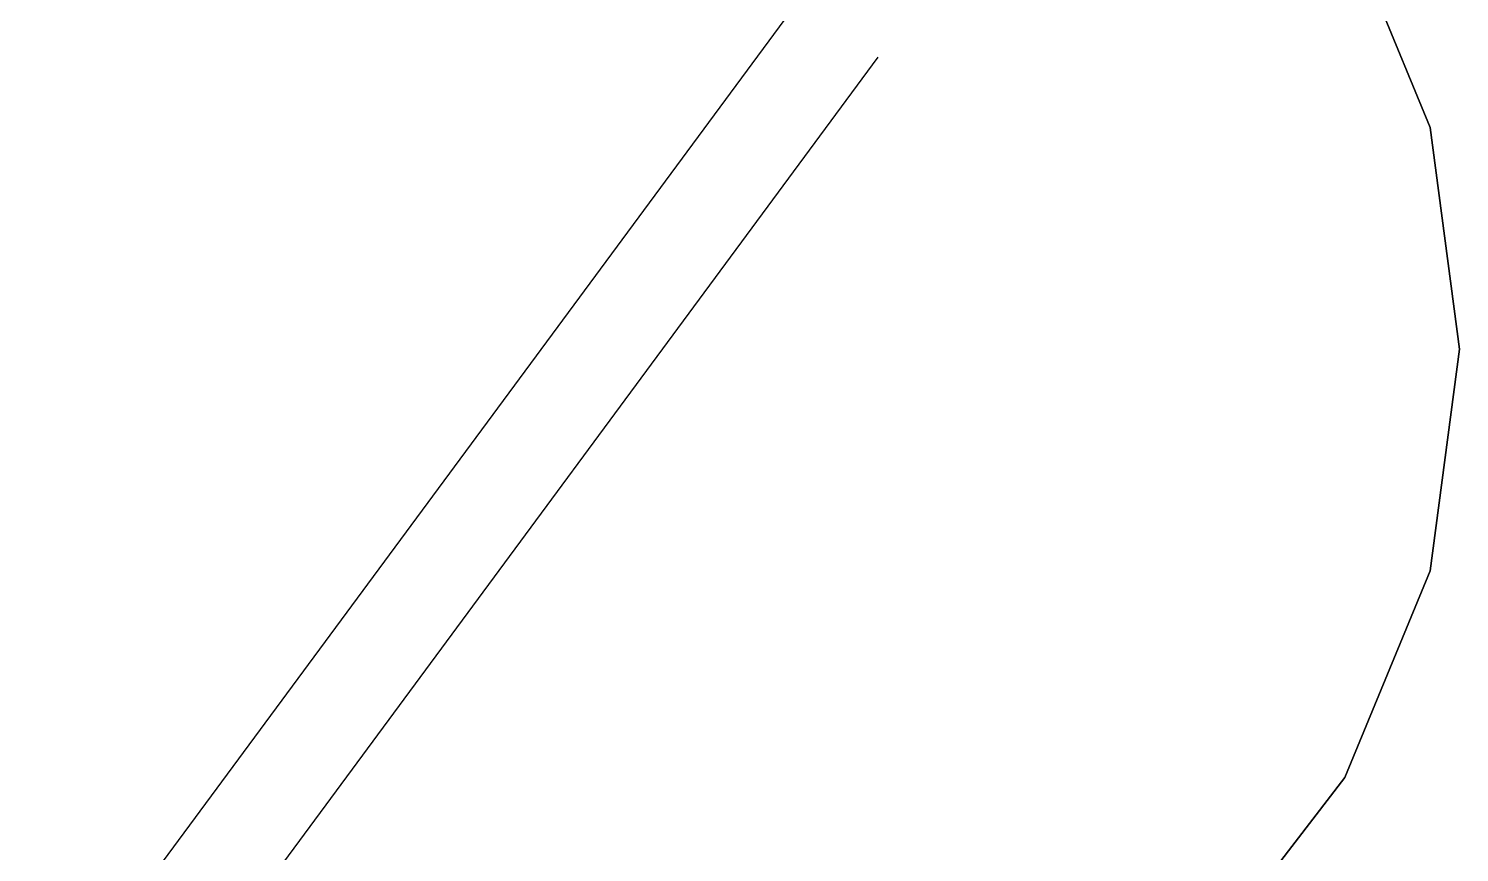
# Model space of a CAD drawing. Header units: millimetres. Extents: x -30782 to 40110, y 35885 to 73818.
# Drawn here: x -14453.1 to -14152.9, y 64318.9 to 64491.7 of the extents above; entities that cross this region are included whole.
import ezdxf

# ---------------------------------------------------------------- set-up
doc = ezdxf.new("R2010")
doc.units = ezdxf.units.MM

# ---------------------------------------------------------------- blocks, each defined once
blk = doc.blocks.new('A$C1ED21673')
for p, q in [((2032.69, 170.64, -859.86), (2210.99, 411.88, -1028.57)), ((2020.8, 120.16, -859.86), (2199.1, 361.4, -1028.57))]:
    blk.add_line(p, q)
for points, invisible_edges in [([(2314.96, 346.69, -859.86), (2268.45, 427.25, -859.86), (2297.01, 390.03, -859.86)], 1), ([(2314.96, 346.69, -847.86), (2297.01, 390.03, -847.86), (2268.45, 427.25, -847.86)], 12), ([(2297.01, 390.03, -847.86), (2314.96, 346.69, -847.86), (2314.96, 346.69, -859.86)], 12), ([(2314.96, 346.69, -859.86), (2297.01, 390.03, -859.86), (2297.01, 390.03, -847.86)], 12), ([(2297.01, 210.34, -859.86), (2314.96, 346.69, -859.86), (2321.08, 300.19, -859.86)], 13), ([(2297.01, 210.34, -847.86), (2321.08, 300.19, -847.86), (2314.96, 346.69, -847.86)], 13), ([(2314.96, 346.69, -859.86), (2314.96, 346.69, -847.86), (2321.08, 300.19, -847.86)], 12), ([(2321.08, 300.19, -847.86), (2321.08, 300.19, -859.86), (2314.96, 346.69, -859.86)], 12), ([(2297.01, 210.34, -859.86), (2321.08, 300.19, -859.86), (2314.96, 253.68, -859.86)], 1), ([(2297.01, 210.34, -847.86), (2314.96, 253.68, -847.86), (2321.08, 300.19, -847.86)], 12), ([(2314.96, 253.68, -859.86), (2321.08, 300.19, -859.86), (2321.08, 300.19, -847.86)], 12), ([(2314.96, 253.68, -847.86), (2314.96, 253.68, -859.86), (2321.08, 300.19, -847.86)], 2), ([(2297.01, 210.34, -847.86), (2297.01, 210.34, -859.86), (2314.96, 253.68, -859.86)], 12), ([(2297.01, 210.34, -847.86), (2314.96, 253.68, -859.86), (2314.96, 253.68, -847.86)], 1), ([(2231.24, 144.57, -859.86), (2297.01, 210.34, -859.86), (2268.45, 173.12, -859.86)], 1), ([(2231.24, 144.57, -847.86), (2268.45, 173.12, -847.86), (2297.01, 210.34, -847.86)], 12), ([(2297.01, 210.34, -847.86), (2268.45, 173.12, -847.86), (2268.45, 173.12, -859.86)], 12), ([(2268.45, 173.12, -859.86), (2297.01, 210.34, -859.86), (2297.01, 210.34, -847.86)], 12)]:
    blk.add_3dface(points, dxfattribs=dict(invisible_edges=invisible_edges))

msp = doc.modelspace()

# ---------------------------------------------------------------- block references
msp.add_blockref('A$C1ED21673', (-16473.93, 64124.28))

doc.saveas('drawing.dxf')
